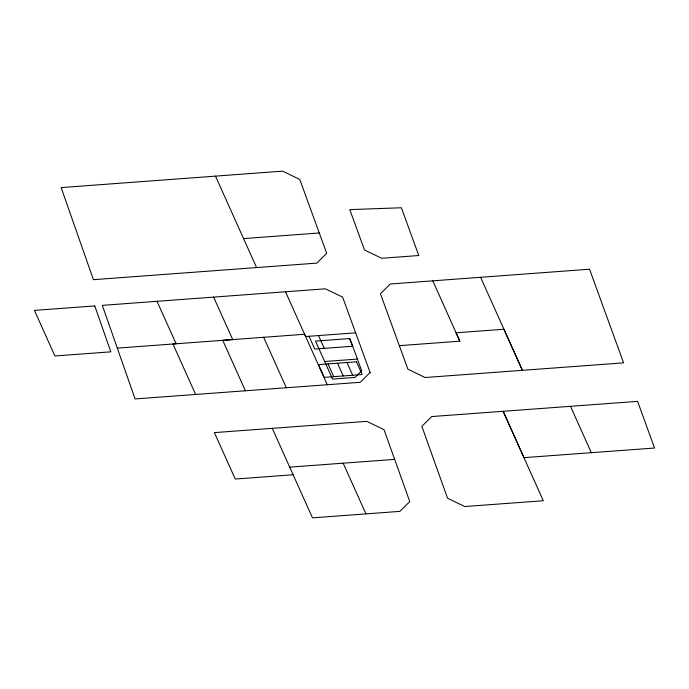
<?xml version="1.0" encoding="UTF-8"?>
<svg xmlns="http://www.w3.org/2000/svg" width="689" height="689" viewBox="0 0 689 689"><rect width="100%" height="100%" fill="white"/><g stroke="black" fill="none" stroke-linecap="round" stroke-linejoin="round"><path stroke-width="1.03" d="M243.561 238.592L319.274 232.977L326.664 253.302L316.845 263.103L93.411 279.682L61.149 187.589L282.593 171.148L299.784 179.459L319.274 232.977M432.813 280.845L390.275 283.989L380.457 293.798L407.905 369.201L425.096 377.512L623.588 362.853L589.551 269.21L432.813 280.845L459.83 341.176L399.327 345.671M117.311 348.126L176.134 343.768L157.014 301.308M327.258 384.746L304.598 334.26L222.736 340.323L245.405 390.784M355.653 332.847L305.615 336.516L285.504 291.783M324.665 361.501L357.402 359.081M570.509 406.321L431.702 416.561L421.857 426.345L447.549 498.225L464.739 506.536L543.294 500.731L503.151 411.281L523.976 457.651L654.55 448.031L637.592 401.36L570.509 406.321L591.334 452.699M289.707 467.133L394.659 459.382M293.126 474.747L235.25 479.044L214.382 432.614L366.867 421.349L384.023 429.678L409.774 501.601L399.896 511.367L312.479 517.852L272.284 428.343M459.83 341.176L456.049 332.796L503.935 329.256L522.4 370.337L480.586 277.288M349.289 338.583L352.725 346.24L314.795 349.047L309.068 336.292M346.972 362.492L352.699 375.255M337.489 363.189L343.217 375.953M318.551 335.595L324.278 348.35M328.007 363.895L333.734 376.65M215.485 176.134L256.592 267.573M343.165 463.189L365.937 513.882M263.646 337.283L286.348 387.761M213.607 297.114L232.727 339.582L172.948 344L195.624 394.461M361.656 370.76L354.947 377.426L332.554 379.079L315.502 341.081L349.917 338.54L361.656 370.76M370.105 372.516L360.252 382.3L135.087 398.931L102.342 305.365L325.432 288.82L342.622 297.123L370.105 372.516M418.766 255.516L381.68 258.28L364.49 249.969L349.788 209.611L401.386 207.759L418.766 255.516M94.755 305.933L34.45 310.386L54.879 355.963L110.843 351.838L94.755 305.933M356.454 361.794L318.525 364.593L324.252 377.357L362.181 374.549L356.454 361.794"/></g></svg>
